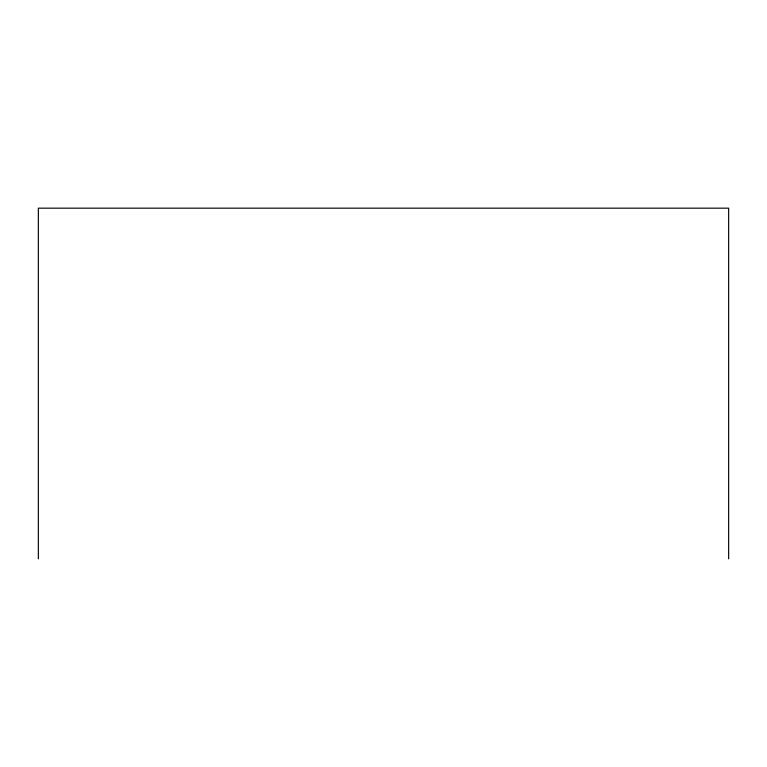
<?xml version="1.0" encoding="UTF-8"?>
<svg xmlns="http://www.w3.org/2000/svg" width="767" height="767" viewBox="0 0 767 767"><rect width="100%" height="100%" fill="white"/><g stroke="black" fill="none" stroke-linecap="round" stroke-linejoin="round"><path stroke-width="1.15" d="M728.65 558.827L728.65 208.173L38.35 208.173L38.35 558.827"/></g></svg>
